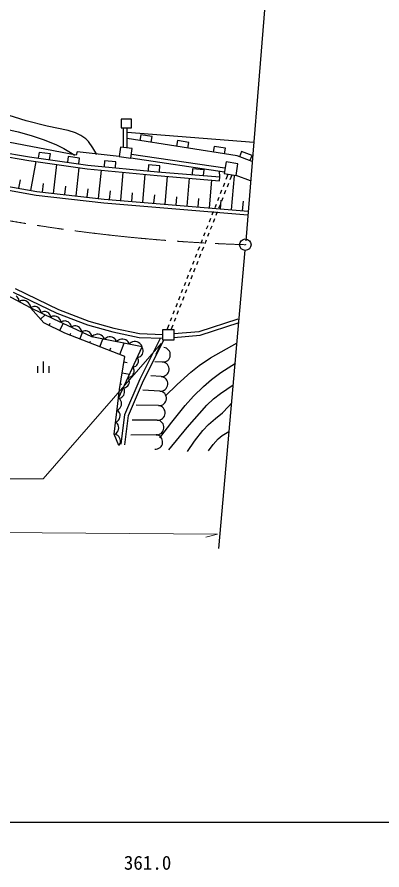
# Model space of a CAD drawing. Units: millimetres, scale not verified. Extents: x 40000 to 680000, y 20000 to 380000.
# Drawn here: x 411855 to 459782, y 198715 to 310792 of the extents above; entities that cross this region are included whole.
import ezdxf
from ezdxf.enums import TextEntityAlignment as Align

# ---------------------------------------------------------------- set-up
doc = ezdxf.new("R2010")
doc.units = ezdxf.units.MM
doc.header["$LTSCALE"] = 1000
doc.linetypes.add('CHAIN', pattern=[18.5, 12, -1.5, 3.5, -1.5])
for name, color, linetype, lineweight in [('M-BGD', 7, 'Continuous', 25), ('M-BMK', 2, 'CHAIN', 13), ('M-BMK-OTRS', 5, 'Continuous', 25), ('M-BMK-SRVR', 3, 'Continuous', 25), ('M-STR-HTXT', 7, 'Continuous', 13), ('M-TTL-BAND', 7, 'Continuous', 25)]:
    doc.layers.add(name, color=color, linetype=linetype, lineweight=lineweight)
doc.styles.add('ＭＳ ゴシック', font='')
doc.styles.get('ＭＳ ゴシック').set_extended_font_data('MS Gothic')

msp = doc.modelspace()

# ---------------------------------------------------------------- linework, layer by layer
at = {"layer": 'M-BGD'}
for p, q in [((413034, 297162), (408682, 298496)), ((415823, 296460), (413034, 297162)), ((426895, 297392), (425533, 297392)), ((425533, 297392), (425533, 296231)), ((426895, 296231), (426895, 297392)), ((410236, 296117), (411993, 295726)), ((418564, 295879), (415823, 296460)), ((425533, 296231), (426895, 296231)), ((425835, 293662), (425835, 296231)), ((426335, 293595), (426335, 296231)), ((411993, 295726), (413727, 295231)), ((413727, 295231), (415273, 294717)), ((419534, 295568), (418564, 295879)), ((420243, 295235), (419534, 295568)), ((420871, 294802), (420243, 295235)), ((421260, 294420), (420871, 294802)), ((442936, 294314), (426335, 295622)), ((440767, 292549), (426335, 294854)), ((428118, 295329), (428000, 294588)), ((429600, 295092), (428118, 295329)), ((429481, 294351), (429600, 295092)), ((404353, 293952), (413475, 292440)), ((419626, 292649), (409777, 294525)), ((415273, 294717), (416947, 294044)), ((416947, 294044), (418016, 293502)), ((421827, 293613), (421260, 294420)), ((425449, 293713), (425281, 292448)), ((426963, 293512), (425449, 293713)), ((432929, 294560), (432811, 293820)), ((434410, 294324), (432929, 294560)), ((434292, 293583), (434410, 294324)), ((437740, 293792), (437621, 293051)), ((439221, 293555), (437740, 293792)), ((404265, 293459), (413399, 291946)), ((414754, 293015), (414647, 292273)), ((416238, 292803), (414754, 293015)), ((416132, 292061), (416238, 292803)), ((418016, 293502), (419079, 292841)), ((419079, 292841), (419400, 292627)), ((419730, 293066), (419626, 292649)), ((425281, 292448), (419730, 293066)), ((422315, 292710), (421827, 293613)), ((426794, 292246), (426963, 293512)), ((439163, 290919), (426867, 292741)), ((439102, 292815), (439221, 293555)), ((442734, 291792), (440767, 292549)), ((441320, 293140), (441051, 292440)), ((442720, 292601), (441320, 293140)), ((442451, 291901), (442720, 292601)), ((413399, 291946), (421076, 290849)), ((413475, 292440), (421135, 291346)), ((413664, 288008), (414356, 291809)), ((416662, 287619), (417084, 291420)), ((418584, 292468), (418478, 291726)), ((420069, 292256), (418584, 292468)), ((419963, 291513), (420069, 292256)), ((423348, 291900), (423281, 291153)), ((424842, 291765), (423348, 291900)), ((424775, 291018), (424842, 291765)), ((425281, 292448), (426794, 292246)), ((439084, 290425), (426794, 292246)), ((439302, 291776), (439052, 290228)), ((440865, 291524), (439302, 291776)), ((440616, 289976), (440865, 291524)), ((419608, 287292), (420020, 291000)), ((421076, 290849), (430264, 289962)), ((421135, 291346), (430309, 290460)), ((422554, 286964), (422966, 290667)), ((425473, 286698), (425786, 290395)), ((429133, 291379), (429066, 290632)), ((430627, 291244), (429133, 291379)), ((430309, 290460), (438490, 289783)), ((430560, 290497), (430627, 291244)), ((434918, 290857), (434851, 290110)), ((436412, 290723), (434918, 290857)), ((436344, 289976), (436412, 290723)), ((438490, 289783), (438433, 290522)), ((405002, 289583), (414452, 287865)), ((412089, 288294), (412294, 289421)), ((428383, 286452), (428693, 290114)), ((430264, 289962), (438449, 289284)), ((431293, 286206), (431602, 289851)), ((434203, 285960), (434512, 289610)), ((437113, 285713), (437423, 289369)), ((438449, 289284), (438490, 289783)), ((439052, 290228), (440616, 289976)), ((439319, 289469), (439584, 290143)), ((439841, 289428), (440090, 290061)), ((440023, 285467), (440399, 289907)), ((442533, 289270), (440616, 289976)), ((404901, 289093), (414379, 287370)), ((415188, 287783), (415317, 288937)), ((418135, 287455), (418260, 288582)), ((421081, 287128), (421204, 288232)), ((438588, 287607), (438771, 288073)), ((438954, 288538), (439137, 289003)), ((439475, 288497), (439658, 288963)), ((414379, 287370), (423242, 286385)), ((414452, 287865), (423291, 286882)), ((424018, 286821), (424112, 287935)), ((426928, 286575), (427022, 287679)), ((429838, 286329), (429931, 287422)), ((432748, 286083), (432841, 287177)), ((435658, 285837), (435751, 286933)), ((438222, 286677), (438405, 287142)), ((438743, 286636), (438926, 287101)), ((439109, 287567), (439292, 288032)), ((423242, 286385), (442164, 284785)), ((423291, 286882), (442206, 285283)), ((437856, 285746), (438039, 286211)), ((438378, 285705), (438560, 286171)), ((438568, 285590), (438666, 286741)), ((441478, 285344), (441585, 286599)), ((437490, 284815), (437673, 285281)), ((438012, 284775), (438195, 285240)), ((437125, 283885), (437308, 284350)), ((437646, 283844), (437829, 284309)), ((436393, 282023), (436576, 282489)), ((436759, 282954), (436942, 283419)), ((436914, 281982), (437097, 282448)), ((437280, 282913), (437463, 283378)), ((436027, 281092), (436210, 281558)), ((436549, 281052), (436731, 281517)), ((435662, 280162), (435844, 280627)), ((436183, 280121), (436366, 280586)), ((435296, 279231), (435479, 279696)), ((435817, 279190), (436000, 279656)), ((434930, 278300), (435113, 278766)), ((435451, 278260), (435634, 278725)), ((434198, 276439), (434381, 276904)), ((434564, 277370), (434747, 277835)), ((434720, 276398), (434902, 276864)), ((435085, 277329), (435268, 277794)), ((433833, 275508), (434015, 275974)), ((434354, 275468), (434537, 275933)), ((413618, 272583), (409194, 274942)), ((411357, 274657), (417099, 271889)), ((411587, 275101), (417298, 272348)), ((433467, 274578), (433650, 275043)), ((433988, 274537), (434171, 275002)), ((411877, 274019), (411723, 274137)), ((412001, 273844), (411877, 274019)), ((412069, 273699), (412001, 273844)), ((412108, 273569), (412069, 273699)), ((412118, 273383), (412108, 273569)), ((412288, 273485), (412118, 273383)), ((412426, 273527), (412288, 273485)), ((412594, 273553), (412426, 273527)), ((412822, 273547), (412594, 273553)), ((413018, 273481), (412822, 273547)), ((413198, 273385), (413018, 273481)), ((433101, 273647), (433284, 274112)), ((433622, 273606), (433805, 274072)), ((413362, 273259), (413198, 273385)), ((413494, 273073), (413362, 273259)), ((413566, 272919), (413494, 273073)), ((413608, 272781), (413566, 272919)), ((413618, 272583), (413608, 272781)), ((413618, 272583), (415387, 270616)), ((416665, 271108), (413618, 272583)), ((413788, 272668), (413642, 272571)), ((413907, 272711), (413788, 272668)), ((414054, 272740), (413907, 272711)), ((414256, 272744), (414054, 272740)), ((414431, 272694), (414256, 272744)), ((414594, 272617), (414431, 272694)), ((414743, 272512), (414594, 272617)), ((414867, 272354), (414743, 272512)), ((414937, 272221), (414867, 272354)), ((417298, 272348), (421274, 270818)), ((432735, 272716), (432918, 273182)), ((433256, 272675), (433439, 273141)), ((414060, 272091), (414122, 272146)), ((414980, 272101), (414937, 272221)), ((414945, 271108), (415558, 271660)), ((414996, 271927), (414980, 272101)), ((415132, 272017), (414996, 271927)), ((415244, 272057), (415132, 272017)), ((415382, 272085), (415244, 272057)), ((415569, 272089), (415382, 272085)), ((415733, 272042), (415569, 272089)), ((415885, 271970), (415733, 272042)), ((416024, 271872), (415885, 271970)), ((416140, 271724), (416024, 271872)), ((416205, 271600), (416140, 271724)), ((416245, 271488), (416205, 271600)), ((416261, 271326), (416245, 271488)), ((416406, 271422), (416261, 271326)), ((416526, 271465), (416406, 271422)), ((416673, 271495), (416526, 271465)), ((416875, 271499), (416673, 271495)), ((417050, 271449), (416875, 271499)), ((417213, 271371), (417050, 271449)), ((417099, 271889), (421117, 270343)), ((417362, 271267), (417213, 271371)), ((417486, 271108), (417362, 271267)), ((432004, 270855), (432186, 271320)), ((432369, 271786), (432552, 272251)), ((432525, 270814), (432708, 271279)), ((432891, 271745), (433073, 272210)), ((418140, 269240), (415387, 270616)), ((416076, 270272), (416214, 270549)), ((421679, 268749), (416665, 271108)), ((417452, 269584), (417926, 270533)), ((417556, 270975), (417486, 271108)), ((417598, 270856), (417556, 270975)), ((417615, 270681), (417598, 270856)), ((417761, 270778), (417615, 270681)), ((417881, 270821), (417761, 270778)), ((418028, 270851), (417881, 270821)), ((418229, 270855), (418028, 270851)), ((418405, 270804), (418229, 270855)), ((418567, 270727), (418405, 270804)), ((418717, 270623), (418567, 270727)), ((418841, 270464), (418717, 270623)), ((418910, 270331), (418841, 270464)), ((418953, 270211), (418910, 270331)), ((418970, 270037), (418953, 270211)), ((419116, 270134), (418970, 270037)), ((419236, 270177), (419116, 270134)), ((419383, 270206), (419236, 270177)), ((419584, 270210), (419383, 270206)), ((419759, 270160), (419584, 270210)), ((419922, 270083), (419759, 270160)), ((421117, 270343), (424455, 269415)), ((421274, 270818), (424574, 269901)), ((431556, 269716), (431821, 270389)), ((432093, 269716), (432342, 270349)), ((435791, 269493), (440890, 271124)), ((435890, 269000), (441042, 270648)), ((426005, 266193), (418140, 269240)), ((418795, 268986), (418907, 269273)), ((420071, 269978), (419922, 270083)), ((420195, 269820), (420071, 269978)), ((420106, 268478), (420439, 269338)), ((420265, 269687), (420195, 269820)), ((420308, 269567), (420265, 269687)), ((420324, 269393), (420308, 269567)), ((420470, 269490), (420324, 269393)), ((420590, 269532), (420470, 269490)), ((420737, 269562), (420590, 269532)), ((420938, 269566), (420737, 269562)), ((421114, 269516), (420938, 269566)), ((421276, 269438), (421114, 269516)), ((421426, 269334), (421276, 269438)), ((421550, 269175), (421426, 269334)), ((421620, 269043), (421550, 269175)), ((421662, 268923), (421620, 269043)), ((422093, 269049), (421940, 268975)), ((422313, 269110), (422093, 269049)), ((422520, 269105), (422313, 269110)), ((422720, 269066), (422520, 269105)), ((422914, 268994), (422720, 269066)), ((423095, 268855), (422914, 268994)), ((424455, 269415), (427879, 268689)), ((424574, 269901), (427939, 269187)), ((427939, 269187), (430989, 269089)), ((430989, 269716), (432439, 269716)), ((430989, 268348), (430989, 269716)), ((432439, 269716), (432439, 268348)), ((432439, 269197), (435791, 269493)), ((432439, 268695), (435890, 269000)), ((421417, 267970), (421507, 268202)), ((421679, 268749), (421662, 268923)), ((428266, 267471), (421679, 268749)), ((421821, 268894), (421688, 268747)), ((421940, 268975), (421821, 268894)), ((422728, 267462), (423118, 268469)), ((423209, 268729), (423095, 268855)), ((423289, 268609), (423209, 268729)), ((423357, 268423), (423289, 268609)), ((423482, 268562), (423357, 268423)), ((423594, 268638), (423482, 268562)), ((423738, 268708), (423594, 268638)), ((423945, 268765), (423738, 268708)), ((424140, 268760), (423945, 268765)), ((424328, 268724), (424140, 268760)), ((424511, 268656), (424328, 268724)), ((424681, 268525), (424511, 268656)), ((424788, 268406), (424681, 268525)), ((424864, 268294), (424788, 268406)), ((424928, 268118), (424864, 268294)), ((425060, 268266), (424928, 268118)), ((425180, 268346), (425060, 268266)), ((425333, 268421), (425180, 268346)), ((425553, 268482), (425333, 268421)), ((425349, 266447), (425922, 267925)), ((425759, 268476), (425553, 268482)), ((425960, 268438), (425759, 268476)), ((426153, 268365), (425960, 268438)), ((426334, 268226), (426153, 268365)), ((426448, 268100), (426334, 268226)), ((426529, 267981), (426448, 268100)), ((426597, 267794), (426529, 267981)), ((426729, 267942), (426597, 267794)), ((426849, 268023), (426729, 267942)), ((427002, 268097), (426849, 268023)), ((427222, 268158), (427002, 268097)), ((427428, 268153), (427222, 268158)), ((427629, 268114), (427428, 268153)), ((427822, 268042), (427629, 268114)), ((428003, 267903), (427822, 268042)), ((427879, 268689), (430989, 268588)), ((428117, 267776), (428003, 267903)), ((428008, 263257), (430679, 268598)), ((428462, 263047), (431113, 268348)), ((430764, 267908), (430097, 266500)), ((432439, 268348), (430989, 268348)), ((437270, 266024), (440751, 267962)), ((424038, 266955), (424183, 267327)), ((425181, 260704), (428266, 267471)), ((428198, 267657), (428117, 267776)), ((428266, 267471), (428198, 267657)), ((428349, 267293), (428250, 267437)), ((428394, 267174), (428349, 267293)), ((428386, 266650), (428433, 266826)), ((428426, 267027), (428394, 267174)), ((428433, 266826), (428426, 267027)), ((425316, 261867), (426005, 266193)), ((427628, 266072), (427802, 266092)), ((427721, 265938), (427628, 266072)), ((427762, 265826), (427721, 265938)), ((427792, 265690), (427762, 265826)), ((427799, 265502), (427792, 265690)), ((427802, 266092), (427921, 266136)), ((427921, 266136), (428053, 266208)), ((428053, 266208), (428209, 266335)), ((428209, 266335), (428311, 266486)), ((428311, 266486), (428386, 266650)), ((435783, 265007), (437270, 266024)), ((414535, 264928), (414535, 264028)), ((415285, 265528), (415285, 264028)), ((416035, 264928), (416035, 264028)), ((425890, 265472), (426300, 265407)), ((427047, 264798), (427210, 264817)), ((427147, 264654), (427047, 264798)), ((427191, 264535), (427147, 264654)), ((427223, 264388), (427191, 264535)), ((427210, 264817), (427321, 264858)), ((427321, 264858), (427444, 264925)), ((427444, 264925), (427590, 265043)), ((427590, 265043), (427685, 265184)), ((427685, 265184), (427755, 265337)), ((427755, 265337), (427799, 265502)), ((430948, 265462), (429937, 265504)), ((434668, 264132), (435783, 265007)), ((438638, 264065), (440554, 265308)), ((425661, 264030), (426627, 263876)), ((426425, 263433), (426599, 263453)), ((426524, 263289), (426425, 263433)), ((426599, 263453), (426718, 263498)), ((426718, 263498), (426850, 263569)), ((426850, 263569), (427006, 263696)), ((427006, 263696), (427108, 263847)), ((427108, 263847), (427183, 264011)), ((427183, 264011), (427230, 264187)), ((427230, 264187), (427223, 264388)), ((430780, 263552), (429445, 263637)), ((432886, 262528), (434668, 264132)), ((437400, 263160), (438638, 264065)), ((425431, 262588), (425601, 262561)), ((426009, 258559), (428008, 263257)), ((426228, 262205), (426384, 262331)), ((426384, 262331), (426486, 262482)), ((426486, 262482), (426561, 262646)), ((426496, 258426), (428462, 263047)), ((426569, 263170), (426524, 263289)), ((426561, 262646), (426608, 262822)), ((426601, 263023), (426569, 263170)), ((426608, 262822), (426601, 263023)), ((431313, 260982), (432886, 262528)), ((436332, 262255), (437400, 263160)), ((438573, 261344), (440259, 262457)), ((424628, 255969), (425316, 261867)), ((425803, 262068), (425977, 262088)), ((425902, 261924), (425803, 262068)), ((425864, 261117), (425939, 261281)), ((425947, 261805), (425902, 261924)), ((425939, 261281), (425986, 261457)), ((425979, 261659), (425947, 261805)), ((425977, 262088), (426096, 262133)), ((425986, 261457), (425979, 261659)), ((426096, 262133), (426228, 262205)), ((430611, 261642), (428364, 261769)), ((435043, 260994), (436332, 262255)), ((437653, 260612), (438573, 261344)), ((425181, 260704), (425355, 260723)), ((425332, 260622), (425185, 260736)), ((425417, 260516), (425332, 260622)), ((425355, 260723), (425474, 260768)), ((425497, 260378), (425417, 260516)), ((425474, 260768), (425605, 260840)), ((425570, 260176), (425497, 260378)), ((425580, 259981), (425570, 260176)), ((425605, 260840), (425762, 260966)), ((425762, 260966), (425864, 261117)), ((433924, 259752), (435043, 260994)), ((436785, 259787), (437653, 260612)), ((439629, 259597), (440063, 260098)), ((424999, 259147), (425169, 259224)), ((425147, 259033), (424999, 259147)), ((425231, 258927), (425147, 259033)), ((425169, 259224), (425276, 259308)), ((425312, 258788), (425231, 258927)), ((425276, 259308), (425386, 259424)), ((425386, 259424), (425503, 259604)), ((425503, 259604), (425557, 259791)), ((425557, 259791), (425580, 259981)), ((430442, 259732), (427479, 259803)), ((432173, 257566), (433924, 259752)), ((434214, 256838), (436785, 259787)), ((438847, 258798), (439629, 259597)), ((425090, 257719), (425200, 257835)), ((425200, 257835), (425318, 258015)), ((425385, 258587), (425312, 258788)), ((425318, 258015), (425372, 258202)), ((425372, 258202), (425394, 258392)), ((425394, 258392), (425385, 258587)), ((425509, 254656), (426009, 258559)), ((426005, 254592), (426496, 258426)), ((430274, 257822), (426988, 257837)), ((437015, 257247), (437928, 258024)), ((437928, 258024), (438847, 258798)), ((424814, 257558), (424984, 257635)), ((424962, 257444), (424814, 257558)), ((425046, 257338), (424962, 257444)), ((424984, 257635), (425090, 257719)), ((425126, 257199), (425046, 257338)), ((425199, 256997), (425126, 257199)), ((425187, 256612), (425209, 256803)), ((425209, 256803), (425199, 256997)), ((430625, 255477), (432173, 257566)), ((431805, 253904), (434214, 256838)), ((436267, 256472), (437015, 257247)), ((424808, 255950), (424624, 255980)), ((424628, 255969), (424798, 256045)), ((425218, 254494), (424628, 255969)), ((424798, 256045), (424905, 256130)), ((424933, 255896), (424808, 255950)), ((424905, 256130), (425015, 256246)), ((425070, 255813), (424933, 255896)), ((425015, 256246), (425133, 256425)), ((425230, 255671), (425070, 255813)), ((425133, 256425), (425187, 256612)), ((425331, 255504), (425230, 255671)), ((430105, 255912), (426791, 255870)), ((435165, 255048), (436267, 256472)), ((438264, 255379), (438809, 255810)), ((438809, 255810), (439678, 256314)), ((439678, 256314), (439768, 256362)), ((425218, 254494), (425331, 254643)), ((425402, 255326), (425331, 255504)), ((425331, 254643), (425385, 254767)), ((425385, 254767), (425426, 254922)), ((425444, 255136), (425402, 255326)), ((425426, 254922), (425444, 255136)), ((434263, 253708), (435165, 255048)), ((437015, 253806), (437603, 254634)), ((437603, 254634), (438264, 255379))]:
    msp.add_line(p, q, dxfattribs=at)
for centre in [(431032, 266417), (430864, 264507), (430695, 262597), (430527, 260688), (430358, 258777), (430190, 256867), (430021, 254958)]:
    msp.add_arc(centre, 959, 264.95752, 84.95752, dxfattribs=at)
at = {"layer": 'M-BMK'}
msp.add_arc((448478, 500777), 220000, 247.96415, 268.26983, dxfattribs=at)
at = {"layer": 'M-BMK-OTRS'}
for p, q in [((441928, 281400), (444751, 316057)), ((441771, 280145), (438321, 240940))]:
    msp.add_line(p, q, dxfattribs=at)
at = {"layer": 'M-BMK-SRVR'}
for radius in [750, 30]:
    msp.add_circle((441836, 280877), radius, dxfattribs=at)
at = {"layer": 'M-STR-HTXT'}
for p, q in [((415305, 250111), (430764, 267908)), ((430764, 267908), (430097, 266500)), ((415305, 250111), (386596, 250111)), ((399308, 243141), (438171, 242858)), ((438171, 242858), (436668, 242449))]:
    msp.add_line(p, q, dxfattribs=at)
at = {"layer": 'M-TTL-BAND'}
msp.add_line((40000, 205000), (579000, 205000), dxfattribs=at)

# ---------------------------------------------------------------- texts
at = {"layer": 'M-TTL-BAND', "style": 'ＭＳ ゴシック'}
msp.add_text('361.0', height=1833, dxfattribs=at).set_placement((429000, 198195), align=Align.BOTTOM_CENTER)

doc.saveas('drawing.dxf')
